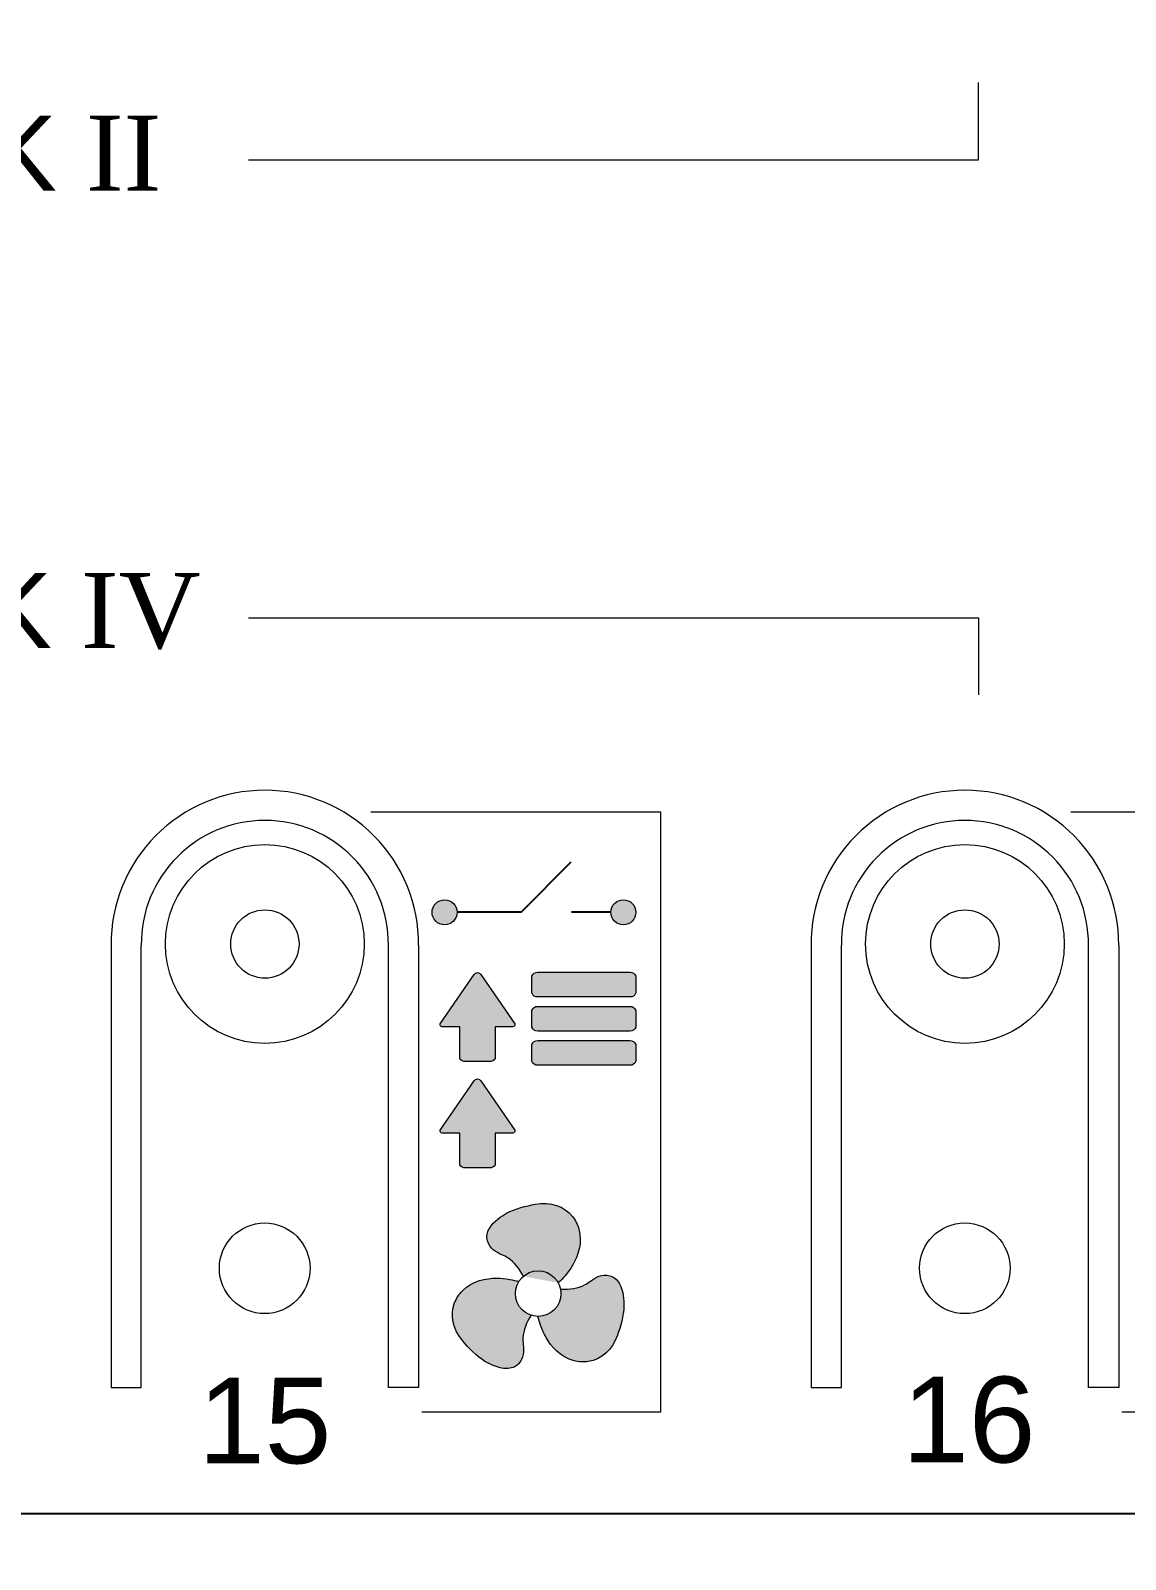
# Model space of a CAD drawing. Header units: millimetres. Extents: x -174 to 283928, y 1291 to 21053.
# Drawn here: x 9584.4 to 9606.29, y 20312.83 to 20343.39 of the extents above; entities that cross this region are included whole.
import ezdxf
from ezdxf.enums import TextEntityAlignment as Align

# ---------------------------------------------------------------- set-up
doc = ezdxf.new("R2010")
doc.units = ezdxf.units.MM
doc.layers.add('Enclosure', color=7, linetype='Continuous')
doc.layers.add('Serigraph', color=7, linetype='Continuous')
doc.styles.add('Arial', font='arial.ttf')
doc.styles.add('Arial Rounded', font='')
doc.styles.get('Arial Rounded').set_extended_font_data('Arial Rounded MT Bold')

# ---------------------------------------------------------------- blocks, each defined once
blk = doc.blocks.new('*U204')
at = {"ltscale": 2}
blk.add_lwpolyline([(0, 20), (0, -20), (839.99999645911, -20.00000000765696), (839.99999645911, 19.99999999234304), (0, 19.9999999996071)], dxfattribs=at)
blk.add_lwpolyline([(265.2340403863927, 2.999999997721144), (281.2340403863927, 2.999999997721144, -0.414213562373095), (283.2340403863927, 0.9999999977211438), (283.2340403863927, -1.000000002278856, -0.414213562373095), (281.2340403863927, -3.000000002278856), (265.2340403863927, -3.000000002278856, -0.414213562373095), (263.2340403863927, -1.000000002278856), (263.2340403863927, 0.9999999977211438, -0.414213562373095)], format="xyb", close=True, dxfattribs=at)
blk = doc.blocks.new('ZIOMB16V3_ENCLOSURE')
at = {"layer": 'Enclosure'}
blk.add_line((140.9676025996122, -25.03291113746002), (0.967602599612178, -25.03291113746002), dxfattribs=at)
at = {"layer": 'Enclosure', "lineweight": 9}
for points in [[(111.893435456741, -13.66675497169983), (111.893435456741, -22.51133991361932), (112.4972465655493, -22.51133991361932), (112.4972465773418, -13.66675497169983)], [(118.040697937242, -13.66675497169983), (118.040697937242, -22.51133991361932), (117.4368868284338, -22.51133991361932), (117.4368868166413, -13.66675497169983)], [(125.8864739467536, -13.66675497169437), (125.8864739467536, -22.51133991361387), (126.4902850555619, -22.51133991361387), (126.4902850673544, -13.66675497169437)], [(132.0337364272546, -13.66675497169437), (132.0337364272546, -22.51133991361387), (131.4299253184464, -22.51133991361387), (131.4299253066539, -13.66675497169437)]]:
    blk.add_lwpolyline(points, dxfattribs=at)
for centre, radius in [((114.9670666969915, -13.64482701529998), 1.986127310598921), ((128.9601051870041, -13.64482701529452), 1.986127310598921), ((114.967634095604, -13.64539383858066), 0.6831023214353465), ((128.9606725856166, -13.6453938385752), 0.6831023214353465), ((114.96456097258, -20.12705912051608), 0.9057641153867734), ((128.9575994625926, -20.12705912051062), 0.9057641153867734)]:
    blk.add_circle(centre, radius, dxfattribs=at)
for centre, radius, start, end in [((114.9670666969915, -13.64482701529907), 3.073709458669156, 90.04670820428187, 180.4087536669767), ((114.9670666969915, -13.64482701529907), 3.073709458669156, 359.5912463330233, 89.95329179571814), ((128.9601051870041, -13.64482701529361), 3.073709458669156, 90.04670820428187, 180.4087536669767), ((128.9601051870041, -13.64482701529361), 3.073709458669156, 359.5912463330233, 89.95329179571814), ((114.967634095604, -13.64539383858066), 2.470484923534017, 90.07127225222281, 180.5087599232379), ((114.966499298379, -13.64539383858066), 2.470484923534017, 359.491240076762, 89.92872774775113), ((128.9606725856166, -13.6453938385752), 2.470484923534017, 90.07127225222281, 180.5087599232379), ((128.9595377883917, -13.6453938385752), 2.470484923534017, 359.491240076762, 89.92872774775113)]:
    blk.add_arc(centre, radius, start, end, dxfattribs=at)
blk = doc.blocks.new('ZIOMB16V3_SERIGRAPH')
at = {"layer": 'Serigraph'}
h = blk.add_hatch(color=256, dxfattribs=at)
h.dxf.hatch_style = 1
h.paths.add_polyline_path([(117.8418902594114, -10.4080891682273, 1), (117.3418902594114, -10.4080891682273, 1)])
h = blk.add_hatch(color=256, dxfattribs=at)
h.dxf.hatch_style = 1
h.paths.add_polyline_path([(121.415600022279, -10.4080891682273, 1), (120.915600022279, -10.4080891682273, 1)])
h = blk.add_hatch(color=256, dxfattribs=at)
h.dxf.hatch_style = 1
h.paths.add_polyline_path([(121.4132437001087, -11.68678215552459, 0.3758706826029272), (121.2981514290334, -11.60645795996275), (119.4537490062778, -11.60646742883396), (119.4537490062778, -11.60645794642401, 0.3754197289689309), (119.3386972885016, -11.68661868479772), (119.3386972885016, -12.01920650924818, 0.37541972896893), (119.4537490062778, -12.09936724762188), (121.2981514217965, -12.09936726116062, 0.3754197289689313), (121.4132031407496, -12.01920652447585)])
h = blk.add_hatch(color=256, dxfattribs=at)
h.dxf.hatch_style = 1
h.paths.add_polyline_path([(117.5038863737616, -12.63819295607332, 0.5254335897127662), (117.5423306664422, -12.69400004930081), (117.8958683153294, -12.69400004930081), (117.8958683153294, -13.33251415948631, 0.24962253170569), (118.0085789273623, -13.39252365213848), (118.2499744377162, -13.39252365213848), (118.4913699480701, -13.39252365213848, 0.24962253170569), (118.604080560103, -13.33251415948631), (118.604080560103, -12.69400004930081), (118.9576182089902, -12.69400004930081, 0.6884265938689977), (118.9850545158667, -12.6221923982897), (118.3123982652221, -11.64445901467421, 0.2289995701641923), (118.2499744377021, -11.61348219450825, 0.2593702650229525), (118.1823508763671, -11.65201704057413)])
h = blk.add_hatch(color=256, dxfattribs=at)
h.dxf.hatch_style = 1
h.paths.add_polyline_path([(121.4132436932871, -12.36961377551721, 0.3758706826029272), (121.2981514222117, -12.28928957995536), (119.4537489994561, -12.28929904882658), (119.4537489994561, -12.28928956641663, 0.3754197289689311), (119.3386972816799, -12.36945030479033), (119.3386972816799, -12.70203812924079, 0.3754197289689291), (119.4537489994561, -12.7821988676145), (121.2981514149749, -12.78219888115323, 0.3754197289689312), (121.4132031339279, -12.70203814446846)])
h = blk.add_hatch(color=256, dxfattribs=at)
h.dxf.hatch_style = 1
h.paths.add_polyline_path([(121.4132437001105, -13.05261228445339, 0.3758706826029257), (121.2981514290352, -12.97228808889154), (119.4537490062796, -12.97229755776276), (119.4537490062796, -12.97228807535281, 0.3754197289689309), (119.3386972885034, -13.05244881372651), (119.3386972885034, -13.38503663817697, 0.3754197289689294), (119.4537490062796, -13.46519737655067), (121.2981514217983, -13.46519739008941, 0.3754197289689313), (121.4132031407514, -13.38503665340464)])
h = blk.add_hatch(color=256, dxfattribs=at)
h.dxf.hatch_style = 1
h.paths.add_polyline_path([(117.5038863737616, -14.76402875123982, 0.5254335897127662), (117.5423306664422, -14.8198358444673), (117.8958683153294, -14.8198358444673), (117.8958683153294, -15.4583499546528, 0.24962253170569), (118.0085789273623, -15.51835944730497), (118.2499744377162, -15.51835944730497), (118.4913699480701, -15.51835944730497, 0.24962253170569), (118.604080560103, -15.4583499546528), (118.604080560103, -14.8198358444673), (118.9576182089902, -14.8198358444673, 0.6884265938689977), (118.9850545158667, -14.74802819345619), (118.3123982652221, -13.7702948098407, 0.2289995701641923), (118.2499744377021, -13.73931798967474, 0.2593702650229525), (118.1823508763671, -13.77785283574063)])
h = blk.add_hatch(color=256, dxfattribs=at)
h.dxf.hatch_style = 1
edge = h.paths.add_edge_path()
edge.add_spline(control_points=[(120.1546614415686, -17.45500495965403), (120.2544057447378, -17.28254292703728), (120.3560553158133, -17.01947481836429), (120.2773395250917, -16.74038834577855)], knot_values=[8, 8, 8, 8, 9, 9, 9, 9], degree=3, periodic=0)
edge.add_spline(control_points=[(120.2773395250917, -16.74038834577855), (120.2509833190545, -16.64925302862444), (120.2046218000007, -16.55691809831329), (120.1488045068938, -16.48610563933958)], knot_values=[7, 7, 7, 7, 8, 8, 8, 8], degree=3, periodic=0)
edge.add_spline(control_points=[(120.1488045068938, -16.48610563933958), (119.9830814817835, -16.27677314353092), (119.710698736659, -16.18824874912876), (119.4029979697895, -16.24406604364627)], knot_values=[6, 6, 6, 6, 7, 7, 7, 7], degree=3, periodic=0)
edge.add_spline(control_points=[(119.4029979697895, -16.24406604364627), (119.2202333817397, -16.27677314353092), (119.0085016649657, -16.32486351801013), (118.8288066752095, -16.4242549963004)], knot_values=[5, 5, 5, 5, 6, 6, 6, 6], degree=3, periodic=0)
edge.add_spline(control_points=[(118.8288066752095, -16.4242549963004), (118.7376724004177, -16.4745681833932), (118.5726187072889, -16.58069866500442), (118.4887163539331, -16.72539318132236)], knot_values=[4, 4, 4, 4, 5, 5, 5, 5], degree=3, periodic=0)
edge.add_spline(control_points=[(118.4887163539331, -16.72539318132236), (118.4420372902284, -16.80756668254285), (118.4277477809312, -16.89111621061816), (118.4494466654198, -16.97332499457876)], knot_values=[3, 3, 3, 3, 4, 4, 4, 4], degree=3, periodic=0)
edge.add_spline(control_points=[(118.4494466654198, -16.97332499457876), (118.4887163539331, -17.1366135148222), (118.6210266252049, -17.19779378580402), (118.7369667456198, -17.25258788086408)], knot_values=[2, 2, 2, 2, 3, 3, 3, 3], degree=3, periodic=0)
edge.add_spline(control_points=[(118.7369667456198, -17.25258788086408), (118.7798695162084, -17.27273432534581), (118.8224204994496, -17.29288076982662), (118.8586205896692, -17.31630850911857)], knot_values=[1, 1, 1, 1, 2, 2, 2, 2], degree=3, periodic=0)
edge.add_spline(control_points=[(118.8586205896692, -17.31630850911857), (118.9810869767586, -17.39661202512467), (119.0922276046269, -17.52892229973837), (119.166815314885, -17.68275504568952)], knot_values=[0, 0, 0, 0, 1, 1, 1, 1], degree=3, periodic=0)
edge.add_arc((119.4634865336809, -18.03032532841767), 0.4552845050672384, 28.203609984169816, 130.5317459929943, ccw=False)
edge.add_spline(control_points=[(119.8647167834194, -17.81515500693091), (119.8658308327274, -17.81408469026461), (119.8669448820353, -17.81301437359831), (119.8680589313433, -17.811944056932)], knot_values=[11.02568698387983, 11.02568698387983, 11.02568698387983, 11.02568698387983, 11.0524167708765, 11.0524167708765, 11.0524167708765, 11.0524167708765], degree=3, periodic=0)
edge.add_spline(control_points=[(119.8680589313433, -17.811944056932), (119.8691295184983, -17.81091549628705), (119.8702001056533, -17.8098869356421), (119.8712704818738, -17.80885555808196)], knot_values=[11, 11, 11, 11, 11.02568698387983, 11.02568698387983, 11.02568698387983, 11.02568698387983], degree=3, periodic=0)
edge.add_spline(control_points=[(119.8712704818738, -17.80885555808196), (119.9129404663897, -17.76870380007891), (119.9542907667549, -17.72428283054829), (119.9994526726821, -17.67294644399804)], knot_values=[10, 10, 10, 10, 11, 11, 11, 11], degree=3, periodic=0)
edge.add_spline(control_points=[(119.9994526726821, -17.67294644399804), (120.0583748468218, -17.60435679763792), (120.1103816041161, -17.53149793975113), (120.1546614415686, -17.45500495965403)], knot_values=[9, 9, 9, 9, 10, 10, 10, 10], degree=3, periodic=0)
h = blk.add_hatch(color=256, dxfattribs=at)
h.dxf.hatch_style = 1
edge = h.paths.add_edge_path()
edge.add_spline(control_points=[(117.9491374263177, -17.97235577476509), (117.8836879454622, -18.04023976632685), (117.8268121701851, -18.12618852071624), (117.7941050711263, -18.21044370359082)], knot_values=[7, 7, 7, 7, 8, 8, 8, 8], degree=3, periodic=0)
edge.add_spline(control_points=[(117.7941050711263, -18.21044370359082), (117.6953839673881, -18.4588694752059), (117.755682168349, -18.73915556094776), (117.9574288699843, -18.97692594511442)], knot_values=[6, 6, 6, 6, 7, 7, 7, 7], degree=3, periodic=0)
edge.add_spline(control_points=[(117.9574288699843, -18.97692594511442), (118.0766492450846, -19.11971519347877), (118.223919397695, -19.27891091589423), (118.4001566790287, -19.38468857010535)], knot_values=[5, 5, 5, 5, 6, 6, 6, 6], degree=3, periodic=0)
edge.add_spline(control_points=[(118.4001566790287, -19.38468857010535), (118.4887163539331, -19.4379302246101), (118.6642843014317, -19.52839516970594), (118.8296534609455, -19.52839516970594)], knot_values=[4, 4, 4, 4, 5, 5, 5, 5], degree=3, periodic=0)
edge.add_spline(control_points=[(118.8296534609455, -19.52839516970594), (118.9252696836513, -19.52839516970594), (119.004514715458, -19.499428040251), (119.0649893301145, -19.43948266516541)], knot_values=[3, 3, 3, 3, 4, 4, 4, 4], degree=3, periodic=0)
edge.add_spline(control_points=[(119.0649893301145, -19.43948266516541), (119.1861160245096, -19.32199114130831), (119.1735190352958, -19.17796699704864), (119.1631822435768, -19.05013763040129)], knot_values=[2, 2, 2, 2, 3, 3, 3, 3], degree=3, periodic=0)
edge.add_spline(control_points=[(119.1631822435768, -19.05013763040129), (119.1587002849139, -19.00240008332035), (119.1549250318401, -18.95519177733818), (119.1573242580923, -18.91264079302196)], knot_values=[1, 1, 1, 1, 2, 2, 2, 2], degree=3, periodic=0)
edge.add_spline(control_points=[(119.1573242580923, -18.91264079302196), (119.166462487495, -18.76604100874952), (119.2259139027194, -18.6044460600218), (119.3206480569499, -18.4626447283748)], knot_values=[0, 0, 0, 0, 1, 1, 1, 1], degree=3, periodic=0)
edge.add_arc((119.4634865336809, -18.03032532841767), 0.4552845050672384, 148.0041039167228, 251.7168284288103, ccw=False)
edge.add_spline(control_points=[(119.0773660959537, -17.78908895445089), (119.0223986120106, -17.77379534043881), (118.9621030170285, -17.75920440126934), (118.8965142513618, -17.74580530188574)], knot_values=[10, 10, 10, 10, 10.996754785895, 10.996754785895, 10.996754785895, 10.996754785895], degree=3, periodic=0)
edge.add_spline(control_points=[(118.8965142513618, -17.74580530188574), (118.8071077907209, -17.72925769687423), (118.7176660473417, -17.72135436313725), (118.629988440912, -17.72135436313725)], knot_values=[9, 9, 9, 9, 10, 10, 10, 10], degree=3, periodic=0)
edge.add_spline(control_points=[(118.629988440912, -17.72135436313725), (118.4304998345735, -17.72135436313725), (118.1514133690382, -17.76425817485175), (117.9491374263177, -17.97235577476509)], knot_values=[8, 8, 8, 8, 9, 9, 9, 9], degree=3, periodic=0)
h = blk.add_hatch(color=256, dxfattribs=at)
h.dxf.hatch_style = 1
edge = h.paths.add_edge_path()
edge.add_arc((119.4634865336809, -18.03032532841767), 0.4552845050672384, -90.67210715514477, 11.515606129763626, ccw=False)
edge.add_spline(control_points=[(119.4581459491157, -18.48557850930807), (119.4717640281117, -18.54241900328212), (119.4891584184418, -18.60067080685199), (119.5117040886664, -18.6640386077073)], knot_values=[10, 10, 10, 10, 11, 11, 11, 11], degree=3, periodic=0)
edge.add_spline(control_points=[(119.5117040886664, -18.6640386077073), (119.5422236579063, -18.75037547223597), (119.5794116648187, -18.83219614605728), (119.6224918891441, -18.90904195355266)], knot_values=[9, 9, 9, 9, 10, 10, 10, 10], degree=3, periodic=0)
edge.add_spline(control_points=[(119.6224918891441, -18.90904195355266), (119.7224136709458, -19.08115115877113), (119.9000259141642, -19.30131545572873), (120.1804884065207, -19.37230432840111)], knot_values=[8, 8, 8, 8, 9, 9, 9, 9], degree=3, periodic=0)
edge.add_spline(control_points=[(120.1804884065207, -19.37230432840111), (120.2716237213728, -19.39484999919601), (120.3748257329646, -19.40194182991523), (120.4649378483852, -19.38796986491557)], knot_values=[7, 7, 7, 7, 8, 8, 8, 8], degree=3, periodic=0)
edge.add_spline(control_points=[(120.4649378483852, -19.38796986491557), (120.7287116051923, -19.34972337486702), (120.9409372803122, -19.15729131146905), (121.0470677592413, -18.8635625018254)], knot_values=[6, 6, 6, 6, 7, 7, 7, 7], degree=3, periodic=0)
edge.add_spline(control_points=[(121.0470677592413, -18.8635625018254), (121.1097651864549, -18.68834841549629), (121.174720708964, -18.48056836024203), (121.1781795190993, -18.27575205513982)], knot_values=[5, 5, 5, 5, 6, 6, 6, 6], degree=3, periodic=0)
edge.add_spline(control_points=[(121.1781795190993, -18.27575205513982), (121.1797308579032, -18.17117401408482), (121.1700644889231, -17.97528424217613), (121.0877134745762, -17.83193046997472)], knot_values=[4, 4, 4, 4, 5, 5, 5, 5], degree=3, periodic=0)
edge.add_spline(control_points=[(121.0877134745762, -17.83193046997472), (121.0396583840504, -17.74908659669596), (120.9748792752355, -17.69482174273467), (120.8934114308715, -17.67294644399804)], knot_values=[3, 3, 3, 3, 4, 4, 4, 4], degree=3, periodic=0)
edge.add_spline(control_points=[(120.8934114308715, -17.67294644399804), (120.7312872451396, -17.62573813801587), (120.6122443711499, -17.70928766609209), (120.5071360042359, -17.78147615192152)], knot_values=[2, 2, 2, 2, 3, 3, 3, 3], degree=3, periodic=0)
edge.add_spline(control_points=[(120.5071360042359, -17.78147615192152), (120.467513488333, -17.80956121287941), (120.4294434129453, -17.83574100588372), (120.390668764596, -17.85606386406412)], knot_values=[1, 1, 1, 1, 2, 2, 2, 2], degree=3, periodic=0)
edge.add_spline(control_points=[(120.390668764596, -17.85606386406412), (120.2597697995781, -17.92101938821484), (120.0897069932746, -17.95132726178632), (119.9195019860947, -17.93894302008208)], knot_values=[0, 0, 0, 0, 1, 1, 1, 1], degree=3, periodic=0)
at = {"layer": 'Serigraph', "lineweight": 5}
for p, q in [((128.2663487030912, 4.634672787869419), (128.2663487030912, 6.176523343039207)), ((113.6763802032804, 4.634672787869419), (128.2663487030912, 4.634672787869419)), ((113.6763802032804, -4.521180543175261), (128.2663487030912, -4.521180543175261)), ((128.2663487030912, -4.521180543175261), (128.2663487030912, -6.063066376122889))]:
    blk.add_line(p, q, dxfattribs=at)
for points in [[(116.1193768656428, -8.397960910812216), (121.9112173479095, -8.397960910812216), (121.9112173479095, -20.39977299694452), (117.136860493091, -20.39977299694452)], [(130.1122742246987, -8.39796091080676), (135.904782618232, -8.39796091080676), (135.904782618232, -20.39977299693906), (131.1298989831036, -20.39977299693906)], [(119.166815314885, -17.68275504568952), (119.166815314885, -17.68275504568952)], [(119.166815314885, -17.68275504568952), (119.166815314885, -17.68275504568952)], [(119.9195019860947, -17.93894302008208), (119.9195019860947, -17.93894302008208)]]:
    blk.add_lwpolyline(points, dxfattribs=at)
at = {"layer": 'Serigraph'}
for points in [[(120.1128201672302, -9.406482748029118), (119.1203581269485, -10.40808916822639), (117.8418902594114, -10.4080891682273)], [(120.915600022279, -10.4080891682273), (120.1293158085029, -10.4080891682273)]]:
    blk.add_lwpolyline(points, dxfattribs=at)
at = {"layer": 'Serigraph', "lineweight": 5}
for points in [[(119.4537490062778, -12.09936724762188), (119.4537490062778, -12.09936724762188, -0.3754197289689309), (119.3386972885016, -12.01920650924818), (119.3386972885016, -11.68661868479772), (119.3386972885016, -11.68661868479772, -0.3754197289689309), (119.4537490062778, -11.60645794642401), (119.4537490062778, -11.60646742883396), (121.2981514290334, -11.60645795996275, -0.3754197289689309), (121.4132031456327, -11.68661870002539), (121.4132437200521, -11.68661870002539), (121.4132031407496, -12.01920652447585, -0.3754197289689309), (121.2981514217965, -12.09936726116062), (119.4537489990409, -12.09936724762188)], [(118.2499744377021, -11.61348219450825, -0.2593702651017197), (118.3175979990653, -11.65201704057413), (118.9960625016708, -12.63819295607332, -0.5254335897127634), (118.9576182089902, -12.69400004930081), (118.604080560103, -12.69400004930081), (118.604080560103, -13.33251415948631, -0.2496225317056901), (118.4913699480701, -13.39252365213848), (118.2499744377162, -13.39252365213848), (118.0085789273623, -13.39252365213848, -0.2496225317056901), (117.8958683153294, -13.33251415948631), (117.8958683153294, -12.69400004930081), (117.5423306664422, -12.69400004930081, -0.5254335897127634), (117.5038863737616, -12.63819295607332), (118.1823508763671, -11.65201704057413, -0.2593702650229485), (118.2499744377021, -11.61348219450825)], [(119.4537489994561, -12.7821988676145), (119.4537489994561, -12.7821988676145, -0.3754197289689309), (119.3386972816799, -12.70203812924079), (119.3386972816799, -12.36945030479033), (119.3386972816799, -12.36945030479033, -0.3754197289689309), (119.4537489994561, -12.28928956641663), (119.4537489994561, -12.28929904882658), (121.2981514222117, -12.28928957995536, -0.3754197289689309), (121.413203138811, -12.369450320018), (121.4132437132305, -12.369450320018), (121.4132031339279, -12.70203814446846, -0.3754197289689309), (121.2981514149749, -12.78219888115323), (119.4537489922193, -12.7821988676145)], [(119.4537490062796, -13.46519737655067), (119.4537490062796, -13.46519737655067, -0.3754197289689309), (119.3386972885034, -13.38503663817697), (119.3386972885034, -13.05244881372651), (119.3386972885034, -13.05244881372651, -0.3754197289689309), (119.4537490062796, -12.97228807535281), (119.4537490062796, -12.97229755776276), (121.2981514290352, -12.97228808889154, -0.3754197289689309), (121.4132031456345, -13.05244882895418), (121.4132437200539, -13.05244882895418), (121.4132031407514, -13.38503665340464, -0.3754197289689309), (121.2981514217983, -13.46519739008941), (119.4537489990427, -13.46519737655067)], [(118.2499744377021, -13.73931798967474, -0.2593702651017197), (118.3175979990653, -13.77785283574063), (118.9960625016708, -14.76402875123982, -0.5254335897127634), (118.9576182089902, -14.8198358444673), (118.604080560103, -14.8198358444673), (118.604080560103, -15.4583499546528, -0.2496225317056901), (118.4913699480701, -15.51835944730497), (118.2499744377162, -15.51835944730497), (118.0085789273623, -15.51835944730497, -0.2496225317056901), (117.8958683153294, -15.4583499546528), (117.8958683153294, -14.8198358444673), (117.5423306664422, -14.8198358444673, -0.5254335897127634), (117.5038863737616, -14.76402875123982), (118.1823508763671, -13.77785283574063, -0.2593702650229485), (118.2499744377021, -13.73931798967474)]]:
    blk.add_lwpolyline(points, format="xyb", dxfattribs=at)
for centre, radius in [((117.5918902594114, -10.4080891682273), 0.25), ((121.165600022279, -10.4080891682273), 0.25), ((119.4634865336809, -18.03032532841767), 0.4552845050672384)]:
    blk.add_circle(centre, radius, dxfattribs=at)
for points, knots in [([(119.1675728989228, -17.68432084677293), (119.167320787559, -17.683798667755), (119.1670682614133, -17.68327673296095), (119.166815314885, -17.68275504568952), (119.0922276046269, -17.52892229973837), (118.9810869767586, -17.39661202512467), (118.8586205896692, -17.31630850911857), (118.8224204994496, -17.29288076982662), (118.7798695162084, -17.27273432534581), (118.7369667456198, -17.25258788086408), (118.6210266252049, -17.19779378580402), (118.4887163539331, -17.1366135148222), (118.4494466654198, -16.97332499457876), (118.4277477809312, -16.89111621061816), (118.4420372902284, -16.80756668254285), (118.4887163539331, -16.72539318132236), (118.5726187072889, -16.58069866500442), (118.7376724004177, -16.4745681833932), (118.8288066752095, -16.4242549963004), (119.0085016649657, -16.32486351801013), (119.2202333817397, -16.27677314353092), (119.4029979697895, -16.24406604364627), (119.710698736659, -16.18824874912876), (119.9830814817835, -16.27677314353092), (120.1488045068938, -16.48610563933958), (120.2046218000007, -16.55691809831329), (120.2509833190545, -16.64925302862444), (120.2773395250917, -16.74038834577855), (120.3560553158133, -17.01947481836429), (120.2544057447378, -17.28254292703728), (120.1546614415686, -17.45500495965403), (120.1103816041161, -17.53149793975113), (120.0583748468218, -17.60435679763792), (119.9994526726821, -17.67294644399804), (119.9542907667549, -17.72428283054829), (119.9129404663897, -17.76870380007891), (119.8712704818738, -17.80885555808196), (119.8702001056533, -17.8098869356421), (119.8691295184983, -17.81091549628705), (119.8680589313433, -17.811944056932), (119.8669448820353, -17.81301437359831), (119.8658308327274, -17.81408469026461), (119.8647167834194, -17.81515500693091)], [-0.003391262815385, -0.003391262815385, -0.003391262815385, -0.0033912628115293, 0, 0, 0, 1, 1, 1, 2, 2, 2, 3, 3, 3, 4, 4, 4, 5, 5, 5, 6, 6, 6, 7, 7, 7, 8, 8, 8, 9, 9, 9, 10, 10, 10, 11, 11, 11, 11.02568698387983, 11.02568698387983, 11.02568698387983, 11.0524167708765, 11.0524167708765, 11.0524167708765, 11.0524167708765]), ([(119.3206600287724, -18.46262680892628), (119.3206560381024, -18.46263278204093), (119.3206520474948, -18.46263875519013), (119.3206480569499, -18.4626447283748), (119.2259139027194, -18.6044460600218), (119.166462487495, -18.76604100874952), (119.1573242580923, -18.91264079302196), (119.1549250318401, -18.95519177733818), (119.1587002849139, -19.00240008332035), (119.1631822435768, -19.05013763040129), (119.1735190352958, -19.17796699704864), (119.1861160245096, -19.32199114130831), (119.0649893301145, -19.43948266516541), (119.004514715458, -19.499428040251), (118.9252696836513, -19.52839516970594), (118.8296534609455, -19.52839516970594), (118.6642843014317, -19.52839516970594), (118.4887163539331, -19.4379302246101), (118.4001566790287, -19.38468857010535), (118.223919397695, -19.27891091589423), (118.0766492450846, -19.11971519347877), (117.9574288699843, -18.97692594511442), (117.755682168349, -18.73915556094776), (117.6953839673881, -18.4588694752059), (117.7941050711263, -18.21044370359082), (117.8268121701851, -18.12618852071624), (117.8836879454622, -18.04023976632685), (117.9491374263177, -17.97235577476509), (118.1514133690382, -17.76425817485175), (118.4304998345735, -17.72135436313725), (118.629988440912, -17.72135436313725), (118.7176660473417, -17.72135436313725), (118.8071077907209, -17.72925769687423), (118.8965142513618, -17.74580530188574), (118.9621030170285, -17.75920440126934), (119.0223986120106, -17.77379534043881), (119.0773660959537, -17.78908895445089)], [-4.21236131143e-05, -4.21236131143e-05, -4.21236131143e-05, -4.21236131143e-05, 0, 0, 0, 1, 1, 1, 2, 2, 2, 3, 3, 3, 4, 4, 4, 5, 5, 5, 6, 6, 6, 7, 7, 7, 8, 8, 8, 9, 9, 9, 10, 10, 10, 10.996754785895, 10.996754785895, 10.996754785895, 10.996754785895]), ([(119.9093435995917, -17.93815452321938), (119.9127297817915, -17.9384333771362), (119.9161159120829, -17.93869664684222), (119.9195019860947, -17.93894302008208), (120.0897069932746, -17.95132726178632), (120.2597697995781, -17.92101938821484), (120.390668764596, -17.85606386406412), (120.4294434129453, -17.83574100588372), (120.467513488333, -17.80956121287941), (120.5071360042359, -17.78147615192152), (120.6122443711499, -17.70928766609209), (120.7312872451396, -17.62573813801587), (120.8934114308715, -17.67294644399804), (120.9748792752355, -17.69482174273467), (121.0396583840504, -17.74908659669596), (121.0877134745762, -17.83193046997472), (121.1700644889231, -17.97528424217613), (121.1797308579032, -18.17117401408482), (121.1781795190993, -18.27575205513982), (121.174720708964, -18.48056836024203), (121.1097651864549, -18.68834841549629), (121.0470677592413, -18.8635625018254), (120.9409372803122, -19.15729131146905), (120.7287116051923, -19.34972337486702), (120.4649378483852, -19.38796986491557), (120.3748257329646, -19.40194182991523), (120.2716237213728, -19.39484999919601), (120.1804884065207, -19.37230432840111), (119.9000259141642, -19.30131545572873), (119.7224136709458, -19.08115115877113), (119.6224918891441, -18.90904195355266), (119.5794116648187, -18.83219614605728), (119.5422236579063, -18.75037547223597), (119.5117040886664, -18.6640386077073), (119.4891584184418, -18.60067080685199), (119.4717640281117, -18.54241900328212), (119.4581459491157, -18.48557850930807)], [-0.0198940916481562, -0.0198940916481562, -0.0198940916481562, -0.0198940916481562, 0, 0, 0, 1, 1, 1, 2, 2, 2, 3, 3, 3, 4, 4, 4, 5, 5, 5, 6, 6, 6, 7, 7, 7, 8, 8, 8, 9, 9, 9, 10, 10, 10, 11, 11, 11, 11])]:
    blk.add_open_spline(points, degree=3, knots=knots, dxfattribs=at)
at = {"layer": 'Serigraph'}
for s, insert, char_height, attachment_point, style in [('{\\fArial|b0|i0|c0|p34;BLOCK \\fBookman Old Style|b0|i0|c0|p34;II}', (102.7457042498655, 3.996265193742998), 1.498810790828276, 7, 'Arial Rounded'), ('{\\fArial|b0|i0|c0|p34;BLOCK \\fBookman Old Style|b0|i0|c0|p34;IV}', (102.6457042498655, -5.159588137301681), 1.498810790828276, 7, 'Arial Rounded'), ('15                  ', (113.9969583729673, -20.57738488525625), 1.714562081031096, 5, 'Arial'), ('16', (128.0707368134865, -20.55960139942668), 1.714562081031096, 5, 'Arial')]:
    blk.add_mtext(s, dxfattribs=dict(at, insert=insert, char_height=char_height, attachment_point=attachment_point, style=style))
blk = doc.blocks.new('ZIOMB16V3_ATT_DEF')
blk.add_wipeout([(0, 45), (140, 45), (140, -45), (0, -45)])
at = {"layer": 'Enclosure'}
blk.add_blockref('ZIOMB16V3_ENCLOSURE', (-0.967602599612178, 2.603530853353788), dxfattribs=at)
at = {"layer": 'Serigraph'}
blk.add_blockref('ZIOMB16V3_SERIGRAPH', (0, 0), dxfattribs=at)
at = {"color": 3, "style": 'Arial', "flags": 2}
blk.add_attdef('REFERENCE', text='', height=2.5, dxfattribs=at).set_placement((34.24719890203415, 28.94404266689094), align=Align.CENTER)
at = {"color": 3, "style": 'Arial'}
blk.add_attdef('PHYSICAL_ADD.', text='', height=2.5, dxfattribs=at).set_placement((108.2450141619074, 28.95918338258548), align=Align.CENTER)

msp = doc.modelspace()

# ---------------------------------------------------------------- block references
at = {"color": 1}
msp.add_blockref('*U204', (9321.852798085147, 20336.17217098424), dxfattribs=at)

# ---------------------------------------------------------------- next in the draw order: block references
msp.add_blockref('ZIOMB16V3_ATT_DEF', (9475.08683847154, 20336.17217098424))

doc.saveas('drawing.dxf')
